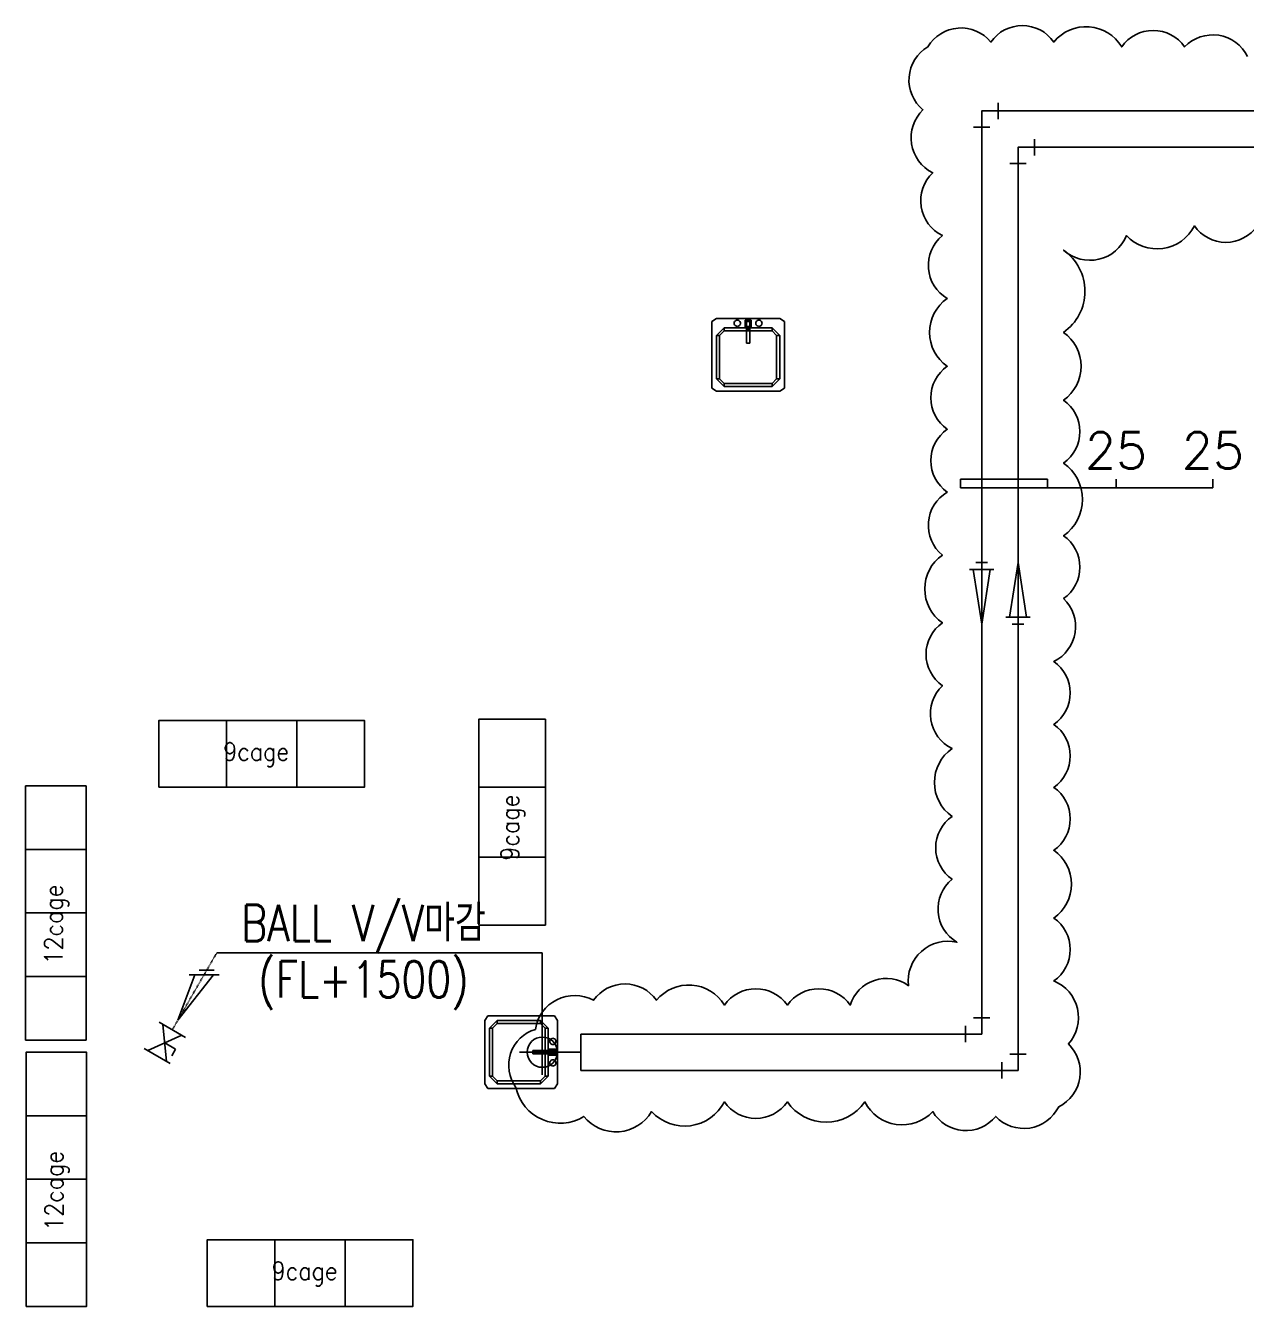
# Model space of a CAD drawing. Header units: millimetres. Extents: x 10903 to 284569, y 2319 to 62017.
# Drawn here: x 157571 to 167656, y 17296 to 27877 of the extents above; entities that cross this region are included whole.
import ezdxf
from ezdxf.enums import TextEntityAlignment as Align

# ---------------------------------------------------------------- set-up
doc = ezdxf.new("R2010")
doc.units = ezdxf.units.MM
doc.linetypes.add('DASHDOT', pattern=[1, 0.5, -0.25, 0, -0.25])
doc.linetypes.add('PHANTOM', pattern=[63.5, 31.75, -6.35, 6.35, -6.35, 6.35, -6.35])
for name, color, linetype in [('1', 8, 'Continuous'), ('5TXT', 7, 'Continuous'), ('ex', 1, 'Continuous'), ('pipe', 3, 'Continuous'), ('UT GAS', 4, 'Continuous'), ('UTIL-RO', 4, 'Continuous'), ('빌트인', 8, 'Continuous')]:
    doc.layers.add(name, color=color, linetype=linetype)
doc.styles.add('GHS', font='ROMANS.shx', dxfattribs={"bigfont": 'whgtxt.shx'})
doc.styles.add('굴림', font='simple.shx', dxfattribs={"bigfont": 'whgtxt.shx'})
doc.styles.add('으뜸체', font='simplex.shx', dxfattribs={"bigfont": 'whgtxt.shx'})

# ---------------------------------------------------------------- blocks, each defined once
blk = doc.blocks.new('P1')
at = {"layer": '1', "color": 1, "linetype": 'Continuous'}
for p, q in [((0, -112.5), (0, 112.5)), ((112.5, 0), (-112.5, 0))]:
    blk.add_line(p, q, dxfattribs=at)
at = {"layer": 'pipe', "color": 2}
blk.add_circle((0, 0), 75, dxfattribs=at)
blk = doc.blocks.new('SA20L')
at = {"color": 2, "linetype": 'Continuous'}
for p, q in [((1.59, 0.53), (0.53, 1.59)), ((0.53, -1.59), (1.59, -0.53))]:
    blk.add_line(p, q, dxfattribs=at)
at = {"color": 0, "linetype": 'Continuous'}
blk.add_lwpolyline([(1.06, -1.06), (0, 0), (1.06, 1.06)], dxfattribs=at)
at = {"color": 2, "linetype": 'Continuous'}
for p in [(1.06, 1.06), (1.06, -1.06)]:
    blk.add_point(p, dxfattribs=at)
blk = doc.blocks.new('0S2c-M51-005-0-3층 UTILITY배관 평면도$0$SDFASFSDAF')
at = {"layer": 'pipe', "color": 2}
for p, q in [((0, 1.25), (0, -1.25)), ((2.5, 1.25), (2.5, -1.25)), ((0, 0.9), (2.5, -0.9)), ((2.5, 0.9), (0, -0.9))]:
    blk.add_line(p, q, dxfattribs=at)
blk = doc.blocks.new('VALD01')
at = {"color": 2}
for p, q in [((-1.96, 0.7), (2.54, 0)), ((2.54, 0), (-1.96, -0.7))]:
    blk.add_line(p, q, dxfattribs=at)
for points in [[(-2.54, -0.48), (-2.54, 0.48)], [(-1.96, -1), (-1.96, 1)]]:
    blk.add_lwpolyline(points, dxfattribs=at)
blk = doc.blocks.new('SINK2')
at = {"layer": '빌트인'}
for p, q in [((-262, 600), (-300, 575)), ((-300, 25), (-300, 575)), ((-262, 600), (262, 600)), ((-198, 562), (-262, 498)), ((-262, 498), (-198, 562)), ((-236, 498), (-198, 536)), ((-198, 536), (-236, 498)), ((198, 562), (-198, 562)), ((-198, 562), (198, 562)), ((-198, 536), (-198, 562)), ((-198, 536), (-198, 562)), ((-198, 536), (198, 536)), ((198, 536), (-198, 536)), ((262, 498), (198, 562)), ((198, 562), (198, 536)), ((262, 498), (198, 562)), ((198, 536), (198, 562)), ((236, 498), (198, 536)), ((198, 536), (236, 498)), ((262, 600), (300, 575)), ((300, 25), (300, 575)), ((-262, 498), (-262, 140)), ((-262, 498), (-262, 140)), ((-236, 498), (-262, 498)), ((-236, 498), (-262, 498)), ((-236, 140), (-236, 498)), ((-236, 140), (-236, 498)), ((236, 140), (236, 498)), ((236, 498), (262, 498)), ((236, 140), (236, 498)), ((236, 498), (262, 498)), ((262, 498), (262, 140)), ((262, 498), (262, 140)), ((-262, 140), (-198, 76)), ((-262, 140), (-236, 140)), ((-198, 76), (-262, 140)), ((-262, 140), (-236, 140)), ((-198, 102), (-236, 140)), ((-236, 140), (-198, 102)), ((-13, 204), (-13, 89)), ((13, 204), (-13, 204)), ((-13, 204), (-13, 102)), ((13, 204), (-13, 204)), ((-13, 204), (13, 204)), ((13, 204), (-13, 204)), ((-13, 204), (-13, 102)), ((-13, 89), (-13, 204)), ((13, 89), (13, 204)), ((13, 102), (13, 204)), ((13, 204), (13, 102)), ((13, 89), (13, 204)), ((198, 76), (262, 140)), ((236, 140), (198, 102)), ((262, 140), (198, 76)), ((198, 102), (236, 140)), ((262, 140), (236, 140)), ((236, 140), (262, 140)), ((-262, 0), (-300, 25)), ((262, 0), (-262, 0)), ((198, 102), (-198, 102)), ((-198, 102), (198, 102)), ((-198, 76), (-198, 102)), ((-198, 102), (-198, 76)), ((-198, 76), (198, 76)), ((198, 76), (-198, 76)), ((-114, 45), (-115, 38)), ((-115, 38), (-114, 45)), ((-114, 45), (-115, 38)), ((-115, 38), (-114, 45)), ((-115, 38), (-114, 32)), ((-114, 32), (-115, 38)), ((-115, 38), (-114, 32)), ((-114, 32), (-115, 38)), ((-111, 51), (-114, 45)), ((-114, 45), (-111, 51)), ((-111, 51), (-114, 45)), ((-114, 45), (-111, 51)), ((-114, 32), (-111, 25)), ((-111, 25), (-114, 32)), ((-114, 32), (-111, 25)), ((-111, 25), (-114, 32)), ((-107, 56), (-111, 51)), ((-111, 51), (-107, 56)), ((-107, 56), (-111, 51)), ((-111, 51), (-107, 56)), ((-111, 25), (-107, 20)), ((-107, 20), (-111, 25)), ((-111, 25), (-107, 20)), ((-107, 20), (-111, 25)), ((-102, 60), (-107, 56)), ((-107, 56), (-102, 60)), ((-102, 60), (-107, 56)), ((-107, 56), (-102, 60)), ((-107, 20), (-102, 16)), ((-102, 16), (-107, 20)), ((-107, 20), (-102, 16)), ((-102, 16), (-107, 20)), ((-96, 63), (-102, 60)), ((-102, 60), (-96, 63)), ((-96, 63), (-102, 60)), ((-102, 60), (-96, 63)), ((-102, 16), (-96, 14)), ((-96, 14), (-102, 16)), ((-102, 16), (-96, 14)), ((-96, 14), (-102, 16)), ((-89, 64), (-96, 63)), ((-96, 63), (-89, 64)), ((-89, 64), (-96, 63)), ((-96, 63), (-89, 64)), ((-96, 14), (-89, 13)), ((-89, 13), (-96, 14)), ((-96, 14), (-89, 13)), ((-89, 13), (-96, 14)), ((-82, 63), (-89, 64)), ((-82, 63), (-89, 64)), ((-89, 64), (-82, 63)), ((-82, 63), (-89, 64)), ((-89, 13), (-82, 14)), ((-82, 14), (-89, 13)), ((-89, 13), (-82, 14)), ((-82, 14), (-89, 13)), ((-76, 60), (-82, 63)), ((-82, 63), (-76, 60)), ((-76, 60), (-82, 63)), ((-82, 63), (-76, 60)), ((-82, 14), (-76, 16)), ((-76, 16), (-82, 14)), ((-82, 14), (-76, 16)), ((-76, 16), (-82, 14)), ((-71, 56), (-76, 60)), ((-76, 60), (-71, 56)), ((-71, 56), (-76, 60)), ((-76, 60), (-71, 56)), ((-76, 16), (-71, 20)), ((-71, 20), (-76, 16)), ((-76, 16), (-71, 20)), ((-71, 20), (-76, 16)), ((-67, 51), (-71, 56)), ((-71, 56), (-67, 51)), ((-67, 51), (-71, 56)), ((-71, 56), (-67, 51)), ((-71, 20), (-67, 25)), ((-67, 25), (-71, 20)), ((-71, 20), (-67, 25)), ((-67, 25), (-71, 20)), ((-64, 45), (-67, 51)), ((-67, 51), (-64, 45)), ((-64, 45), (-67, 51)), ((-67, 51), (-64, 45)), ((-67, 25), (-64, 32)), ((-64, 32), (-67, 25)), ((-67, 25), (-64, 32)), ((-64, 32), (-67, 25)), ((-64, 38), (-64, 45)), ((-64, 45), (-64, 38)), ((-64, 38), (-64, 45)), ((-64, 45), (-64, 38)), ((-64, 32), (-64, 38)), ((-64, 38), (-64, 32)), ((-64, 32), (-64, 38)), ((-64, 38), (-64, 32)), ((-13, 64), (-25, 76)), ((-25, 76), (25, 76)), ((-25, 76), (-13, 64)), ((-25, 13), (-25, 76)), ((-13, 25), (-25, 13)), ((-13, 25), (-25, 13)), ((25, 13), (-25, 13)), ((13, 102), (-13, 102)), ((-13, 102), (13, 102)), ((-13, 64), (-13, 102)), ((-13, 102), (-13, 89)), ((-13, 102), (-13, 89)), ((-13, 64), (-13, 102)), ((-13, 89), (13, 89)), ((-13, 89), (13, 89)), ((-13, 25), (-13, 89)), ((-13, 89), (-13, 25)), ((13, 64), (-13, 64)), ((13, 64), (-13, 64)), ((-13, 25), (-13, 64)), ((13, 25), (-13, 25)), ((13, 25), (-13, 25)), ((13, 102), (13, 64)), ((13, 89), (13, 102)), ((13, 102), (13, 64)), ((13, 102), (13, 89)), ((13, 89), (13, 25)), ((13, 89), (13, 25)), ((25, 76), (13, 64)), ((13, 64), (25, 76)), ((13, 25), (13, 64)), ((13, 25), (25, 13)), ((13, 25), (25, 13)), ((25, 76), (25, 13)), ((67, 51), (64, 45)), ((64, 45), (67, 51)), ((67, 51), (64, 45)), ((64, 45), (67, 51)), ((64, 38), (64, 45)), ((64, 45), (64, 38)), ((64, 38), (64, 45)), ((64, 45), (64, 38)), ((64, 38), (64, 32)), ((64, 32), (64, 38)), ((64, 38), (64, 32)), ((64, 32), (64, 38)), ((64, 32), (67, 25)), ((67, 25), (64, 32)), ((64, 32), (67, 25)), ((67, 25), (64, 32)), ((71, 56), (67, 51)), ((67, 51), (71, 56)), ((71, 56), (67, 51)), ((67, 51), (71, 56)), ((67, 25), (71, 20)), ((71, 20), (67, 25)), ((67, 25), (71, 20)), ((71, 20), (67, 25)), ((76, 60), (71, 56)), ((71, 56), (76, 60)), ((76, 60), (71, 56)), ((71, 56), (76, 60)), ((71, 20), (76, 16)), ((76, 16), (71, 20)), ((71, 20), (76, 16)), ((76, 16), (71, 20)), ((82, 63), (76, 60)), ((76, 60), (82, 63)), ((82, 63), (76, 60)), ((76, 60), (82, 63)), ((76, 16), (82, 14)), ((82, 14), (76, 16)), ((76, 16), (82, 14)), ((82, 14), (76, 16)), ((89, 64), (82, 63)), ((82, 63), (89, 64)), ((89, 64), (82, 63)), ((82, 63), (89, 64)), ((82, 14), (89, 13)), ((89, 13), (82, 14)), ((82, 14), (89, 13)), ((89, 13), (82, 14)), ((96, 63), (89, 64)), ((89, 64), (96, 63)), ((96, 63), (89, 64)), ((89, 64), (96, 63)), ((89, 13), (96, 14)), ((96, 14), (89, 13)), ((89, 13), (96, 14)), ((96, 14), (89, 13)), ((102, 60), (96, 63)), ((96, 63), (102, 60)), ((102, 60), (96, 63)), ((96, 63), (102, 60)), ((96, 14), (102, 16)), ((102, 16), (96, 14)), ((96, 14), (102, 16)), ((102, 16), (96, 14)), ((107, 56), (102, 60)), ((102, 60), (107, 56)), ((107, 56), (102, 60)), ((102, 60), (107, 56)), ((102, 16), (107, 20)), ((107, 20), (102, 16)), ((102, 16), (107, 20)), ((107, 20), (102, 16)), ((111, 51), (107, 56)), ((107, 56), (111, 51)), ((111, 51), (107, 56)), ((107, 56), (111, 51)), ((107, 20), (111, 25)), ((111, 25), (107, 20)), ((107, 20), (111, 25)), ((111, 25), (107, 20)), ((114, 45), (111, 51)), ((111, 51), (114, 45)), ((114, 45), (111, 51)), ((111, 51), (114, 45)), ((111, 25), (114, 32)), ((114, 32), (111, 25)), ((111, 25), (114, 32)), ((114, 32), (111, 25)), ((115, 38), (114, 45)), ((114, 45), (115, 38)), ((115, 38), (114, 45)), ((114, 45), (115, 38)), ((114, 32), (115, 38)), ((115, 38), (114, 32)), ((114, 32), (115, 38)), ((115, 38), (114, 32)), ((198, 102), (198, 76)), ((198, 102), (198, 76)), ((262, 0), (300, 25))]:
    blk.add_line(p, q, dxfattribs=at)
blk = doc.blocks.new('rabbit')
at = {"layer": '빌트인', "linetype": 'Continuous', "lineweight": -3}
for p, q in [((-250, 525), (250, 525)), ((-250, 0), (250, 0)), ((-250, -525), (250, -525))]:
    blk.add_line(p, q, dxfattribs=at)
blk.add_lwpolyline([(-250, -1050), (250, -1050), (250, 1050), (-250, 1050)], close=True, dxfattribs=at)
blk = doc.blocks.new('rabbit2')
at = {"layer": '빌트인', "linetype": 'Continuous', "lineweight": -3}
for p, q in [((0, -275), (0, 275)), ((580, -275), (580, 275))]:
    blk.add_line(p, q, dxfattribs=at)
blk.add_lwpolyline([(-560, -275), (1140, -275), (1140, 275), (-560, 275)], close=True, dxfattribs=at)

msp = doc.modelspace()

# ---------------------------------------------------------------- linework, layer by layer
at = {"layer": 'ex', "ltscale": 3000}
for p, q in [((165294.2, 24130.1), (166013.1, 24130.1)), ((166579.7, 24058.1), (166579.7, 24130.1)), ((167379.7, 24058.1), (167379.7, 24130.1)), ((166013.1, 24058.1), (165294.2, 24058.1)), ((166013.1, 24058.1), (167379.7, 24058.1))]:
    msp.add_line(p, q, dxfattribs=at)
at = {"layer": 'ex', "linetype": 'PHANTOM', "ltscale": 2}
msp.add_line((166013.1, 24130.1), (166013.1, 24058.1), dxfattribs=at)
at = {"layer": 'UT GAS', "color": 4, "linetype": 'DASHDOT', "ltscale": 10}
msp.add_line((158782.3, 19580.9), (159150.4, 20218.4), dxfattribs=at)
at = {"layer": 'UT GAS', "color": 1, "ltscale": 10}
for q in [(159150.4, 20218.4), (161839.7, 19396.3)]:
    msp.add_line((161839.7, 20218.4), q, dxfattribs=at)
at = {"layer": 'UT GAS', "color": 2, "ltscale": 10}
for p, q in [((158827.9, 19659.9), (159122.9, 20036.4)), ((158967.7, 20036.4), (158827.9, 19659.9)), ((159169.5, 20036.4), (158921.1, 20036.4)), ((159128.9, 20073.7), (159004.7, 20073.7)), ((158719.8, 19472.7), (158809.9, 19420.6)), ((158779.1, 19367.4), (158809.9, 19420.6))]:
    msp.add_line(p, q, dxfattribs=at)
at = {"layer": 'UTIL-RO'}
for p, q in [((165469.8, 27171.8), (165469.8, 19546.3)), ((176875.7, 27171.8), (165469.8, 27171.8)), ((165769.8, 26871.8), (165769.8, 19246.3)), ((177175.5, 26871.8), (165769.8, 26871.8)), ((165469.8, 19546.3), (162158.1, 19546.3)), ((162158.1, 19546.3), (162158.1, 19246.3)), ((162158.1, 19396.3), (161839.7, 19396.3)), ((165769.8, 19246.3), (162158.1, 19246.3))]:
    msp.add_line(p, q, dxfattribs=at)
at = {"layer": '빌트인', "color": 1, "linetype": 'Continuous', "lineweight": -3}
msp.add_line((165294.2, 24130.1), (165294.2, 24058.1), dxfattribs=at)
at = {"layer": '빌트인', "color": 6, "linetype": 'Continuous', "lineweight": -3}
msp.add_lwpolyline([(167746.9, 26222, -0.5205671), (167226.5, 26222, -0.5205671), (166666.1, 26142, -0.5205671), (166145.7, 26022.1, -0.5205671), (166145.7, 25342.4, -0.5205671), (166145.7, 24782.6, -0.5205671), (166145.7, 24262.9, -0.5205671), (166145.7, 23663.1, -0.5205671), (166145.7, 23143.4, -0.5205671), (166065.6, 22623.6, -0.5205671), (166065.6, 22103.8, -0.5205671), (166065.6, 21584.1, -0.5205671), (166065.6, 21064.3, -0.5205671), (166065.6, 20504.6, -0.5205671), (166065.6, 19984.8, -0.5205671), (166185.7, 19465, -0.5205671), (166105.6, 18945.3, -0.5205671), (165585.2, 18865.3, -0.5205671), (165064.8, 18905.3, -0.5205671), (164504.4, 18985.2, -0.5205671), (163863.9, 18985.2, -0.5205671), (163343.4, 18985.2, -0.5205671), (162743, 18905.3, -0.5205671), (162182.5, 18865.3, -0.5205671), (161622.1, 19105.2, -0.5205671), (161782.2, 19585, -0.5205671), (162262.6, 19824.9, -0.5205671), (162783, 19824.9, -0.5205671), (163343.4, 19784.9, -0.5205671), (163863.9, 19784.9, -0.5205671), (164384.3, 19784.9, -0.5205671), (164864.7, 19944.8, -0.5205671), (165265, 20304.6, -0.5205671), (165224.9, 20824.4, -0.5205671), (165224.9, 21344.2, -0.5205671), (165224.9, 21903.9, -0.5205671), (165144.9, 22423.7, -0.5205671), (165144.9, 22943.5, -0.5205671), (165144.9, 23503.2, -0.5205671), (165184.9, 24023, -0.5205671), (165184.9, 24542.8, -0.5205671), (165184.9, 25062.5, -0.5205671), (165184.9, 25622.3, -0.5205671), (165144.9, 26142, -0.5205671), (165064.8, 26661.8, -0.5205671), (164984.7, 27181.6, -0.5205671), (165024.8, 27701.3, -0.5205671), (165545.2, 27741.3, -0.5205671), (166065.6, 27741.3, -0.5205671), (166626.1, 27701.3, -0.5205671), (167146.5, 27701.3, -0.5205671), (167666.9, 27621.4, -0.5205671)], format="xyb", dxfattribs=at)

# ---------------------------------------------------------------- block references
at = {"layer": 'pipe', "color": 3, "linetype": 'Continuous', "yscale": 100, "zscale": 100, "rotation": 270}
for p, xscale in [((165469.8, 23186.6), 100), ((165769.8, 23186.6), -100)]:
    msp.add_blockref('VALD01', p, dxfattribs=dict(at, xscale=xscale))
at = {"layer": 'pipe', "xscale": -1.666666666666667, "yscale": 1.666666666666667, "zscale": 1.666666666666667, "rotation": 270}
msp.add_blockref('P1', (161839.7, 19396.3), dxfattribs=at)
at = {"layer": 'UT GAS', "xscale": -99.99946417002609, "yscale": 99.99946417002609, "zscale": 99.99946417002609, "rotation": 240.0000000005227}
msp.add_blockref('0S2c-M51-005-0-3층 UTILITY배관 평면도$0$SDFASFSDAF', (158657.3, 19364.4), dxfattribs=at)
at = {"layer": 'UTIL-RO', "yscale": 89.99999999996892, "zscale": 89.99999999996892}
for p, xscale, rotation in [((165469.8, 27171.8), 89.99999999996906, 315.0000000000945), ((165769.8, 26871.8), 89.99999999996906, 315.0000000000945), ((165469.8, 19546.3), 89.99999999996908, 135.0000000000944), ((165769.8, 19246.3), 89.99999999996908, 135.0000000000944)]:
    msp.add_blockref('SA20L', p, dxfattribs=dict(at, xscale=xscale, rotation=rotation))
at = {"layer": '빌트인', "lineweight": -3}
for p, rotation in [((163539.7, 25456.4), 180), ((161964.7, 19396.3), 89.99999999999999)]:
    msp.add_blockref('SINK2', p, dxfattribs=dict(at, rotation=rotation))
at = {"layer": '빌트인', "linetype": 'Continuous', "lineweight": -3}
for name, p in [('rabbit2', (159230.7, 21861.4)), ('rabbit', (157820.7, 20546.4)), ('rabbit', (157824.7, 18346.4)), ('rabbit2', (159630.7, 17571.4))]:
    msp.add_blockref(name, p, dxfattribs=at)
at = {"layer": '빌트인', "linetype": 'Continuous', "lineweight": -3, "rotation": 90}
msp.add_blockref('rabbit2', (161589.7, 21006.3), dxfattribs=at)

# ---------------------------------------------------------------- texts
at = {"layer": '5TXT', "color": 7, "style": '굴림'}
for p in [(166579.7, 24367.1), (167379.7, 24367.1)]:
    msp.add_text('25', height=300, dxfattribs=at).set_placement(p, align=Align.MIDDLE_CENTER)
at = {"layer": 'UT GAS', "color": 7, "ltscale": 10, "style": 'GHS', "width": 0.8}
for s, p in [('BALL V/V마감', (160361.9, 20441.1)), ('(FL+1500)', (160361.9, 19976.1))]:
    msp.add_text(s, height=300, dxfattribs=at).set_placement(p, align=Align.MIDDLE)
at = {"layer": '빌트인', "style": '으뜸체', "width": 0.9}
for p in [(159203.3, 21804.7, -2807), (159603.3, 17514.7, -2807)]:
    msp.add_text('9cage', height=150, dxfattribs=at).set_placement(p)
for s, p in [('9cage', (161646.4, 20979, -2807)), ('12cage', (157876.4, 20120.8, -2807)), ('12cage', (157880.5, 17920.8, -2807))]:
    msp.add_text(s, height=150, rotation=90, dxfattribs=at).set_placement(p)

doc.saveas('drawing.dxf')
